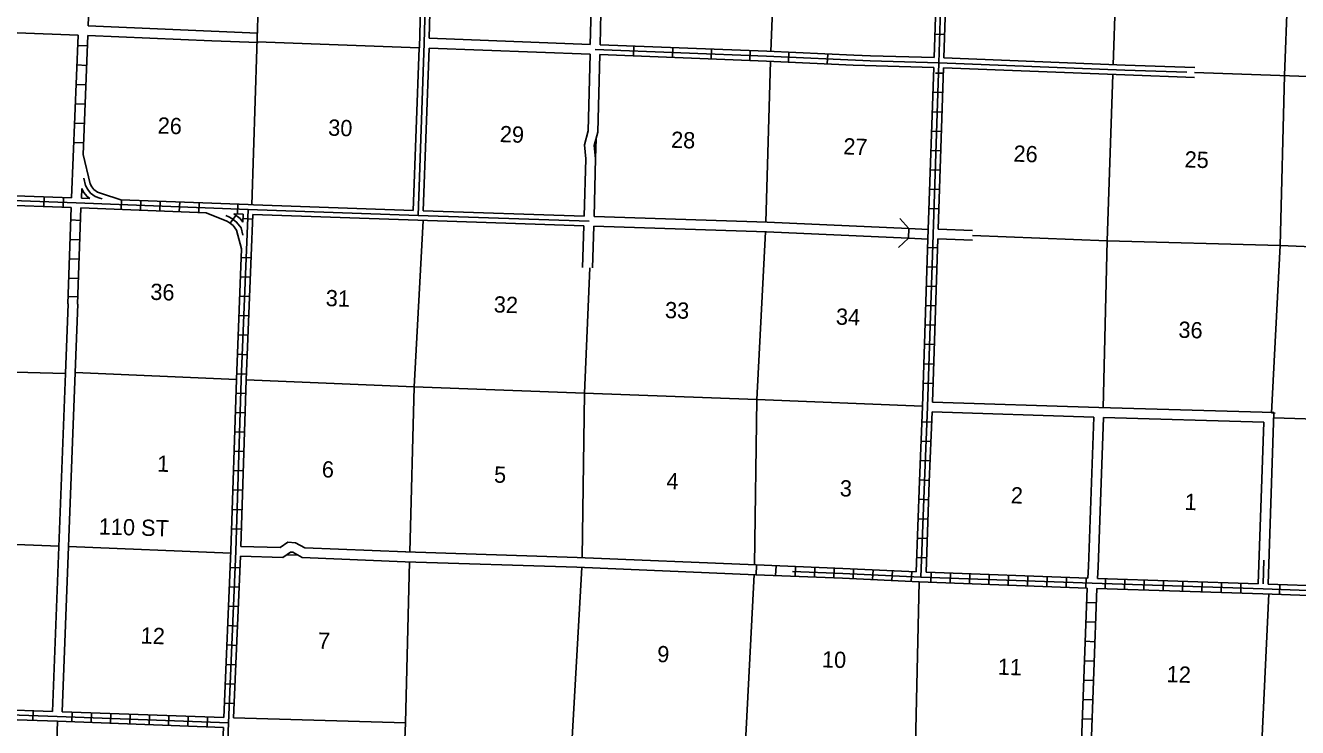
# Model space of a CAD drawing. Extents: x 761565 to 1479413, y 16349851 to 16905335.
# Drawn here: x 882336 to 921490, y 16649894 to 16671493 of the extents above; entities that cross this region are included whole.
import ezdxf

# ---------------------------------------------------------------- set-up
doc = ezdxf.new("R2010")
doc.units = 0
for name, color, linetype in [('L10', 7, 'Continuous'), ('L11', 7, 'Continuous'), ('L13', 7, 'Continuous'), ('L14', 7, 'Continuous'), ('L18', 7, 'Continuous'), ('L30', 7, 'Continuous'), ('L8', 7, 'Continuous'), ('L9', 7, 'Continuous')]:
    doc.layers.add(name, color=color, linetype=linetype)

msp = doc.modelspace()

# ---------------------------------------------------------------- linework, layer by layer
at = {"layer": 'L10'}
for p, q in [((899722, 16670907), (899827, 16675261)), ((900021, 16670896), (900127, 16675246)), ((894574, 16665793), (899536, 16665626)), ((883868, 16660815), (883948, 16662923)), ((888740, 16650189), (894035, 16650036)), ((894035, 16650036), (893866, 16646116))]:
    msp.add_line(p, q, dxfattribs=at)
for points in [[(883957, 16671195), (878852, 16671391), (876336, 16671491)], [(899536, 16665626), (899586, 16667390), (899541, 16667817), (899651, 16668256), (899714, 16670607)], [(899836, 16665616), (899886, 16667402), (899845, 16667795), (899950, 16668215), (900014, 16670596)], [(907833, 16670579), (908345, 16670556), (910302, 16670502)], [(910602, 16670492), (916182, 16670272), (918327, 16670196)], [(907817, 16670270), (910293, 16670203)], [(910592, 16670193), (916171, 16669972), (918318, 16669896)], [(889353, 16665976), (894274, 16665803)], [(889333, 16665677), (894413, 16665498), (899527, 16665326)], [(883566, 16660785), (883649, 16662934)], [(920688, 16659573), (920800, 16659569)]]:
    msp.add_lwpolyline(points, dxfattribs=at)
at = {"layer": 'L11'}
for p, q in [((884268, 16671482), (889475, 16671258)), ((894458, 16670804), (894274, 16665803)), ((894758, 16670797), (894574, 16665793)), ((894758, 16670797), (899714, 16670607)), ((894767, 16671097), (899722, 16670907)), ((899527, 16665326), (899484, 16664043)), ((899827, 16665317), (899784, 16664032)), ((910416, 16664927), (911483, 16664885)), ((910426, 16665227), (911489, 16665185)), ((883468, 16650382), (883868, 16660815)), ((910244, 16659607), (915217, 16659440)), ((915517, 16659431), (920448, 16659291)), ((920448, 16659291), (920281, 16654317))]:
    msp.add_line(p, q, dxfattribs=at)
for points in [[(894630, 16677314), (894599, 16676222), (894460, 16670804)], [(894932, 16677356), (894899, 16676214), (894767, 16671097)], [(884256, 16671183), (888070, 16671018), (889502, 16670966)], [(899827, 16665317), (905148, 16665145), (909515, 16664944)], [(899836, 16665616), (905160, 16665445), (909529, 16665244)], [(883168, 16650392), (883566, 16660785)], [(910255, 16659907), (915377, 16659735), (920758, 16659582)], [(915217, 16659440), (915055, 16654846), (915031, 16654486)], [(915517, 16659431), (915355, 16654830), (915331, 16654476)], [(920758, 16659582), (920581, 16654307)], [(894039, 16655297), (890935, 16655419), (890653, 16655578), (890417, 16655599), (890173, 16655430), (888965, 16655467)], [(894027, 16654997), (890851, 16655122), (890562, 16655285), (890499, 16655291), (890263, 16655127), (888954, 16655168)], [(894037, 16655297), (899319, 16655128), (904825, 16654897)], [(894028, 16654997), (899308, 16654828), (904817, 16654597)]]:
    msp.add_lwpolyline(points, dxfattribs=at)
at = {"layer": 'L13'}
for p, q in [((889309, 16665978), (890128, 16692056)), ((915812, 16670286), (916323, 16685775)), ((921085, 16669949), (921286, 16675055)), ((894458, 16670804), (889467, 16670984)), ((905126, 16665446), (905265, 16670395)), ((918322, 16670046), (922115, 16669913)), ((899886, 16667409), (899899, 16668010)), ((883868, 16660815), (888830, 16660601)), ((923465, 16659330), (920753, 16659421)), ((883664, 16655466), (888658, 16655261)), ((890378, 16655207), (890718, 16655197)), ((894035, 16650036), (894158, 16654993))]:
    msp.add_line(p, q, dxfattribs=at)
for points in [[(905278, 16670694), (905354, 16672496)], [(915505, 16659731), (915633, 16664871), (915802, 16669987)], [(920688, 16659573), (920954, 16664722), (921084, 16669949)], [(894166, 16655293), (894301, 16660374), (894574, 16665493)], [(904777, 16654899), (904847, 16659984), (905113, 16665147)], [(911486, 16665035), (915633, 16664871), (920954, 16664722), (925893, 16664520)], [(899467, 16655121), (899545, 16660184), (899702, 16664034)], [(883566, 16660785), (878526, 16660919), (875918, 16661039)], [(909950, 16659777), (904847, 16659984), (899545, 16660184), (894301, 16660374), (889129, 16660586)], [(875721, 16655820), (878387, 16655665), (883363, 16655477)], [(898861, 16638859), (898867, 16639003), (898999, 16644324), (899163, 16649578), (899458, 16654821)], [(903953, 16633743), (904137, 16638871), (904344, 16644166), (904501, 16649444), (904769, 16654599)], [(909213, 16633569), (909354, 16638590), (909604, 16643917), (909848, 16654376)], [(920206, 16643747), (920356, 16648771), (920602, 16654006)], [(882547, 16629064), (882805, 16634382), (883321, 16650087)]]:
    msp.add_lwpolyline(points, dxfattribs=at)
at = {"layer": 'L18'}
for p, q in [((909529, 16665243), (909245, 16665555)), ((909515, 16664945), (909204, 16664661)), ((909515, 16664945), (909529, 16665243)), ((910111, 16664918), (909515, 16664945)), ((910125, 16665216), (909529, 16665243)), ((910111, 16664918), (910125, 16665216))]:
    msp.add_line(p, q, dxfattribs=at)
at = {"layer": 'L8'}
for p, q in [((910302, 16670502), (910461, 16675461)), ((910602, 16670492), (910760, 16675433)), ((883957, 16671195), (883757, 16666190)), ((884256, 16671183), (884111, 16667528)), ((910625, 16671215), (910326, 16671224)), ((884243, 16670862), (883945, 16670874)), ((884219, 16670266), (883921, 16670277)), ((910125, 16665217), (910293, 16670203)), ((910586, 16670022), (910345, 16670030)), ((910426, 16665227), (910592, 16670193)), ((884195, 16669669), (883897, 16669681)), ((910566, 16669426), (910268, 16669436)), ((884171, 16669073), (883873, 16669085)), ((910546, 16668829), (910248, 16668839)), ((884148, 16668477), (883850, 16668489)), ((910526, 16668233), (910228, 16668243)), ((884124, 16667881), (883826, 16667893)), ((910506, 16667637), (910208, 16667647)), ((910486, 16667041), (910188, 16667051)), ((884069, 16666474), (884057, 16666179)), ((880526, 16666309), (883757, 16666190)), ((882910, 16666220), (882899, 16665922)), ((883506, 16666199), (883495, 16665900)), ((885295, 16666131), (885284, 16665832)), ((885891, 16666108), (885880, 16665810)), ((886487, 16666085), (886476, 16665787)), ((910466, 16666444), (910167, 16666454)), ((880515, 16666009), (883746, 16665890)), ((883746, 16665890), (883642, 16662934)), ((884046, 16665879), (883942, 16662923)), ((884046, 16665879), (887896, 16665732)), ((887084, 16666062), (887072, 16665764)), ((887680, 16666039), (887668, 16665741)), ((888751, 16665699), (889033, 16665688)), ((888872, 16665993), (888861, 16665695)), ((889023, 16665444), (889033, 16665688)), ((910446, 16665848), (910147, 16665858)), ((884031, 16665497), (883733, 16665508)), ((888814, 16665650), (888634, 16665412)), ((889028, 16665550), (889326, 16665538)), ((884010, 16664901), (883712, 16664911)), ((910255, 16659907), (910416, 16664927)), ((888830, 16660601), (888990, 16664620)), ((910406, 16664656), (910108, 16664665)), ((883989, 16664305), (883691, 16664315)), ((888980, 16664357), (889278, 16664345)), ((888957, 16663761), (889255, 16663749)), ((910387, 16664059), (910089, 16664069)), ((883968, 16663708), (883670, 16663719)), ((910368, 16663463), (910070, 16663473)), ((883952, 16663148), (883654, 16663158)), ((888933, 16663165), (889231, 16663153)), ((888909, 16662569), (889207, 16662557)), ((910349, 16662867), (910051, 16662876)), ((910330, 16662270), (910032, 16662280)), ((888885, 16661973), (889183, 16661961)), ((888861, 16661377), (889159, 16661365)), ((910311, 16661674), (910012, 16661684)), ((910291, 16661078), (909993, 16661087)), ((888838, 16660780), (889136, 16660769)), ((910272, 16660482), (909974, 16660491)), ((888817, 16660183), (889115, 16660174)), ((888798, 16659587), (889096, 16659577)), ((910229, 16659288), (909931, 16659300)), ((888779, 16658990), (889077, 16658981)), ((910204, 16658691), (909906, 16658704)), ((888760, 16658394), (889058, 16658385)), ((910179, 16658095), (909881, 16658108)), ((888741, 16657798), (889039, 16657788)), ((910153, 16657499), (909855, 16657512)), ((888722, 16657202), (889020, 16657192)), ((910132, 16656904), (909834, 16656915)), ((888703, 16656605), (889001, 16656596)), ((910111, 16656308), (909813, 16656318)), ((888683, 16656009), (888982, 16655999)), ((910090, 16655712), (909792, 16655722)), ((888740, 16650189), (888954, 16655168)), ((910069, 16655115), (909771, 16655126)), ((888640, 16654818), (888938, 16654805)), ((904829, 16654593), (904841, 16654891)), ((905425, 16654568), (905437, 16654866)), ((906026, 16654547), (906038, 16654845)), ((906622, 16654522), (906634, 16654820)), ((907218, 16654497), (907230, 16654795)), ((907813, 16654471), (907827, 16654769)), ((908409, 16654444), (908423, 16654742)), ((920455, 16655041), (920431, 16654312)), ((909005, 16654416), (909019, 16654714)), ((909601, 16654389), (909615, 16654687)), ((915015, 16654186), (909848, 16654376)), ((915031, 16654486), (910054, 16654669)), ((910199, 16654364), (910210, 16654662)), ((910795, 16654342), (910806, 16654640)), ((911391, 16654320), (911402, 16654618)), ((911987, 16654298), (911998, 16654596)), ((912583, 16654276), (912594, 16654575)), ((913179, 16654255), (913190, 16654553)), ((913776, 16654233), (913787, 16654531)), ((914372, 16654211), (914383, 16654509)), ((914968, 16654189), (914979, 16654487)), ((920281, 16654317), (915331, 16654476)), ((915565, 16654169), (915574, 16654467)), ((916161, 16654150), (916171, 16654448)), ((916757, 16654131), (916767, 16654429)), ((917354, 16654111), (917363, 16654410)), ((917950, 16654092), (917960, 16654390)), ((918546, 16654073), (918556, 16654371)), ((919143, 16654054), (919152, 16654352)), ((919739, 16654035), (919748, 16654333)), ((888614, 16654222), (888912, 16654209)), ((915015, 16654186), (914831, 16649186)), ((925560, 16654124), (920581, 16654307)), ((920931, 16653994), (920942, 16654293)), ((888588, 16653626), (888886, 16653613)), ((915298, 16653729), (914999, 16653740)), ((888563, 16653030), (888861, 16653017)), ((915276, 16653133), (914978, 16653144)), ((888537, 16652434), (888835, 16652421)), ((915254, 16652536), (914956, 16652547)), ((888511, 16651838), (888809, 16651825)), ((915232, 16651940), (914934, 16651951)), ((888486, 16651242), (888784, 16651229)), ((915210, 16651344), (914912, 16651355)), ((878205, 16650559), (883168, 16650392)), ((882567, 16650113), (882577, 16650411)), ((888460, 16650646), (888758, 16650633)), ((915188, 16650748), (914890, 16650759)), ((878193, 16650259), (883321, 16650087)), ((883321, 16650087), (888428, 16649899)), ((883468, 16650382), (888440, 16650199)), ((883759, 16650071), (883770, 16650370)), ((884355, 16650050), (884366, 16650348)), ((884951, 16650028), (884962, 16650326)), ((885547, 16650006), (885558, 16650304)), ((886144, 16649984), (886154, 16650282)), ((886740, 16649962), (886751, 16650260)), ((887336, 16649940), (887347, 16650238)), ((887932, 16649918), (887943, 16650216)), ((915166, 16650152), (914868, 16650163)), ((888042, 16639631), (888428, 16649899))]:
    msp.add_line(p, q, dxfattribs=at)
for points in [[(909899, 16654524), (910003, 16657464), (910100, 16659762), (910270, 16665060), (910448, 16670348), (910616, 16675604), (910694, 16679020), (910703, 16679754), (910766, 16680285), (911000, 16686214), (911391, 16694153), (911495, 16694730), (911632, 16695341), (911740, 16695546), (911843, 16695876), (911833, 16696768), (911767, 16697262), (911714, 16697414), (911600, 16697760), (911451, 16698266), (911589, 16701979)], [(885026, 16692096), (884627, 16682780), (884602, 16681874), (884455, 16676581), (884268, 16671482)], [(899868, 16670752), (905147, 16670549), (908340, 16670406), (910448, 16670348)], [(884111, 16667528), (884329, 16666624), (884378, 16666530), (884444, 16666448), (884558, 16666367), (884677, 16666321), (885275, 16666132)], [(884069, 16666474), (884126, 16666365), (884235, 16666228), (884318, 16666169)], [(884133, 16666798), (884187, 16666571), (884252, 16666448), (884339, 16666338), (884487, 16666234), (884628, 16666179), (884702, 16666156)], [(880520, 16666159), (883901, 16666035), (889189, 16665832), (894419, 16665648), (899682, 16665471)], [(884057, 16666179), (884318, 16666169)], [(885275, 16666132), (889194, 16665982), (889353, 16665976)], [(887896, 16665732), (888537, 16665467), (888611, 16665428), (888727, 16665340), (888833, 16665196), (888990, 16664620)], [(888583, 16650043), (888811, 16655322), (888979, 16660594), (889189, 16665832)], [(888751, 16665699), (888943, 16665553), (889023, 16665444)], [(888499, 16665645), (888600, 16665603), (888692, 16665555), (888835, 16665446), (888971, 16665263), (889031, 16665042)], [(888965, 16655467), (889129, 16660589), (889333, 16665677)], [(909755, 16654681), (909853, 16657470), (909950, 16659768), (910115, 16664917)], [(888440, 16650199), (888661, 16655328), (888830, 16660601)], [(910054, 16654669), (910152, 16657458), (910244, 16659607)], [(909755, 16654681), (907496, 16654785), (904825, 16654896)], [(909848, 16654377), (907483, 16654486), (904817, 16654596)], [(925706, 16653968), (920426, 16654162), (915170, 16654331), (909899, 16654524), (907489, 16654635), (905946, 16654699)], [(915315, 16654176), (915126, 16649045), (914916, 16643683)], [(925551, 16653824), (920421, 16654012), (915315, 16654176)], [(875416, 16650494), (878049, 16650414), (883312, 16650237), (888583, 16650043)], [(888187, 16639476), (888583, 16650043)]]:
    msp.add_lwpolyline(points, dxfattribs=at)
at = {"layer": 'L9'}
for p, q in [((901054, 16670557), (901066, 16670855)), ((902247, 16670511), (902258, 16670809)), ((903439, 16670465), (903450, 16670763)), ((904631, 16670420), (904643, 16670718)), ((905822, 16670370), (905836, 16670668)), ((907014, 16670316), (907028, 16670614))]:
    msp.add_line(p, q, dxfattribs=at)
for points in [[(894780, 16677310), (894749, 16676218), (894613, 16670953), (894419, 16665648)], [(900021, 16670896), (905153, 16670699), (907833, 16670579)], [(900014, 16670596), (905141, 16670399), (907817, 16670270)], [(910448, 16670348), (916176, 16670122), (918083, 16670055)]]:
    msp.add_lwpolyline(points, dxfattribs=at)

# ---------------------------------------------------------------- texts
at = {"layer": 'L14'}
for s, p in [('26', (886399, 16668170)), ('30', (891647, 16668105)), ('29', (896930, 16667906)), ('28', (902200, 16667732)), ('27', (907502, 16667528)), ('26', (912740, 16667305)), ('25', (918006, 16667128)), ('36', (886173, 16663054)), ('31', (891571, 16662861)), ('32', (896744, 16662666)), ('33', (902013, 16662492)), ('34', (907274, 16662290)), ('36', (917816, 16661888)), ('1', (886382, 16657769)), ('6', (891452, 16657593)), ('5', (896752, 16657431)), ('4', (902058, 16657235)), ('3', (907394, 16657009)), ('2', (912656, 16656794)), ('1', (918008, 16656592)), ('12', (885875, 16652480)), ('7', (891332, 16652321)), ('9', (901774, 16651909)), ('10', (906845, 16651747)), ('11', (912255, 16651522)), ('12', (917454, 16651292))]:
    msp.add_text(s, height=500, rotation=357.9584, dxfattribs=at).set_placement(p)
at = {"layer": 'L30'}
msp.add_text('110 ST', height=500, rotation=358.3442, dxfattribs=at).set_placement((884587, 16655834))

doc.saveas('drawing.dxf')
